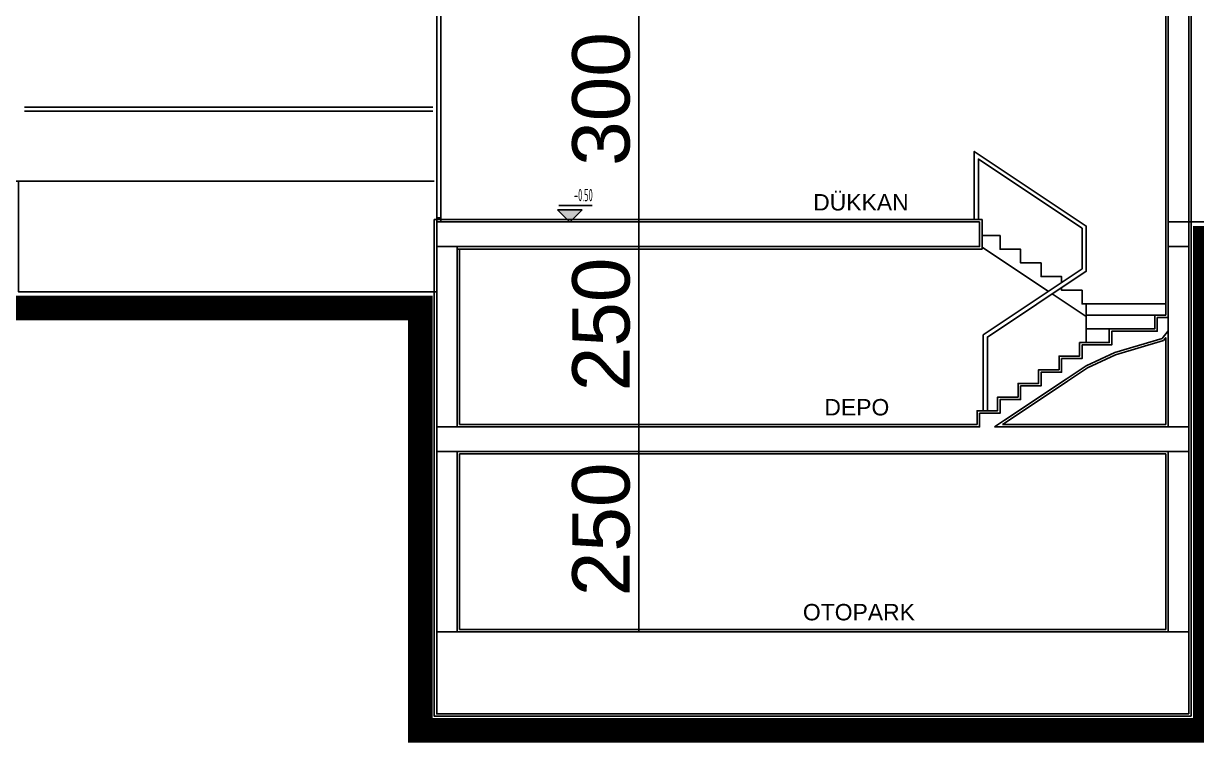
# Model space of a CAD drawing. Extents: x 41749 to 92598, y -24291 to 29432.
# Drawn here: x 44553.8 to 44911.4, y -23594.4 to -23375.1 of the extents above; entities that cross this region are included whole.
import ezdxf

# ---------------------------------------------------------------- set-up
doc = ezdxf.new("R2010")
doc.units = 0
doc.header["$MEASUREMENT"] = 0
doc.header["$PDMODE"] = 3
doc.layers.get('0').update_dxf_attribs({"linetype": 'CONTINUOUS'})
doc.layers.get('Defpoints').update_dxf_attribs({"linetype": 'CONTINUOUS'})
for name, color, linetype in [('ADAKENARI', 7, 'CONTINUOUS'), ('OLÇÜ', 3, 'CONTINUOUS'), ('SıVA', 7, 'CONTINUOUS')]:
    doc.layers.add(name, color=color, linetype=linetype)
doc.styles.add('mahal', font='arial.ttf', dxfattribs={"height": 70})
doc.styles.add('OLCU', font='isocpeur.ttf', dxfattribs={"width": 0.59})
doc.dimstyles.get("Standard").update_dxf_attribs({"dimtxt": 0.18, "dimasz": 0.18, "dimexe": 20, "dimexo": 0, "dimgap": 10, "dimtad": 1, "dimdec": 4, "dimrnd": 0.5, "dimdsep": 46, "dimtxsty": 'OLCU', "dimblk1": 'DOT', "dimblk2": 'DOT', "dimsah": 1, "dimcen": 0.09, "dimclrt": 4, "dimadec": 0, "dimazin": 0, "dimtfac": 1, "dimtdec": 4, "dimtix": 1, "dimtmove": 2, "dimatfit": 3, "dimfxl": 0, "dimtolj": 1, "dimtzin": 0, "dimarcsym": 0})

# ---------------------------------------------------------------- blocks, each defined once
blk = doc.blocks.new('DOT')
at = {"color": 0, "linetype": 'ByBlock'}
blk.add_line((-0.5, 0), (-1, 0), dxfattribs=at)
at = {"color": 0, "linetype": 'ByBlock', "const_width": 0.5}
blk.add_lwpolyline([(-0.25, 0, 1), (0.25, 0, 1)], format="xyb", close=True, dxfattribs=at)
blk = doc.blocks.new('*D2910')
at = {"layer": 'Defpoints', "color": 0, "ltscale": 0.5, "transparency": 16777216}
for p in [(36226.1, -21346.4), (36126.4, -21646.4), (36226.1, -21646.4)]:
    blk.add_point(p, dxfattribs=at)
at = {"layer": 'OLÇÜ', "color": 0, "lineweight": -2, "ltscale": 0.5, "transparency": 16777216}
for p, q in [((36176.4, -21346.4), (36106.4, -21346.4)), ((36126.4, -21346.6), (36126.4, -21646.3)), ((36176.4, -21646.4), (36106.4, -21646.4))]:
    blk.add_line(p, q, dxfattribs=at)
at = {"layer": 'OLÇÜ', "color": 0, "lineweight": -2, "ltscale": 0.5, "transparency": 16777216, "xscale": 0.18, "yscale": 0.18, "zscale": 0.18}
for p, rotation in [((36126.4, -21346.4), 90), ((36126.4, -21646.4), 270)]:
    blk.add_blockref('DOT', p, dxfattribs=dict(at, rotation=rotation))
at = {"layer": 'OLÇÜ', "color": 4, "ltscale": 0.5, "transparency": 16777216, "insert": (36080.7, -21496.4), "char_height": 70, "attachment_point": 5, "rotation": 90, "style": 'mahal'}
blk.add_mtext('\\A1;300', dxfattribs=at)
blk = doc.blocks.new('*D2911')
at = {"layer": 'Defpoints', "color": 0, "ltscale": 0.5, "transparency": 16777216}
for p in [(36226.1, -21646.4), (36126.4, -21896.4), (36226.1, -21896.4)]:
    blk.add_point(p, dxfattribs=at)
at = {"layer": 'OLÇÜ', "color": 0, "lineweight": -2, "ltscale": 0.5, "transparency": 16777216}
for p, q in [((36176.4, -21646.4), (36106.4, -21646.4)), ((36126.4, -21646.6), (36126.4, -21896.3)), ((36176.4, -21896.4), (36106.4, -21896.4))]:
    blk.add_line(p, q, dxfattribs=at)
at = {"layer": 'OLÇÜ', "color": 0, "lineweight": -2, "ltscale": 0.5, "transparency": 16777216, "xscale": 0.18, "yscale": 0.18, "zscale": 0.18}
for p, rotation in [((36126.4, -21646.4), 90), ((36126.4, -21896.4), 270)]:
    blk.add_blockref('DOT', p, dxfattribs=dict(at, rotation=rotation))
at = {"layer": 'OLÇÜ', "color": 4, "ltscale": 0.5, "transparency": 16777216, "insert": (36080.7, -21771.4), "char_height": 70, "attachment_point": 5, "rotation": 90, "style": 'mahal'}
blk.add_mtext('\\A1;250', dxfattribs=at)
blk = doc.blocks.new('*D2912')
at = {"layer": 'Defpoints', "color": 0, "ltscale": 0.5, "transparency": 16777216}
for p in [(36226.1, -21896.4), (36126.4, -22146.4), (36216.7, -22146.4)]:
    blk.add_point(p, dxfattribs=at)
at = {"layer": 'OLÇÜ', "color": 0, "lineweight": -2, "ltscale": 0.5, "transparency": 16777216}
for p, q in [((36176.4, -21896.4), (36106.4, -21896.4)), ((36126.4, -21896.6), (36126.4, -22146.3)), ((36176.4, -22146.4), (36106.4, -22146.4))]:
    blk.add_line(p, q, dxfattribs=at)
at = {"layer": 'OLÇÜ', "color": 0, "lineweight": -2, "ltscale": 0.5, "transparency": 16777216, "xscale": 0.18, "yscale": 0.18, "zscale": 0.18}
for p, rotation in [((36126.4, -21896.4), 90), ((36126.4, -22146.4), 270)]:
    blk.add_blockref('DOT', p, dxfattribs=dict(at, rotation=rotation))
at = {"layer": 'OLÇÜ', "color": 4, "ltscale": 0.5, "transparency": 16777216, "insert": (36080.7, -22021.4), "char_height": 70, "attachment_point": 5, "rotation": 90, "style": 'mahal'}
blk.add_mtext('\\A1;250', dxfattribs=at)
blk = doc.blocks.new('cv')
at = {"layer": 'SıVA', "linetype": 'ByBlock', "ltscale": 1.5}
blk.add_hatch(color=256, dxfattribs=at).paths.add_polyline_path([(36027.22419, -21631.44332), (36042.22419, -21646.44332), (36057.22419, -21631.44332)])
at = {"layer": 'SıVA'}
for p, q in [((36799.9211, -21308.27073), (36799.92108, -21643.44009)), ((35879.92109, -21646.44009), (35879.9211, -21376.44007)), ((35884.92109, -21646.44009), (35884.9211, -21376.44007)), ((36768.92109, -21379.44009), (36768.92109, -21643.44009)), ((36771.92109, -21376.44009), (36771.92109, -21646.44009)), ((36796.92119, -21376.44009), (36796.92104, -21646.44009)), ((36796.92109, -21376.44009), (36796.92109, -21646.44009)), ((35377.2445, -21506.44009), (35875.13683, -21506.44009)), ((35377.2445, -21511.44009), (35875.13683, -21511.44009)), ((36799.9211, -21558.27073), (36799.92108, -21893.44009)), ((36029.01867, -21626.44039), (36069.40127, -21626.44039)), ((36768.92109, -21618.54829), (36768.92109, -21760.10676)), ((36042.22419, -21646.44332), (36027.22419, -21631.44332)), ((36027.22419, -21631.44332), (36057.22419, -21631.44332)), ((36042.22419, -21646.44332), (36057.22419, -21631.44332)), ((35876.92109, -21646.44009), (35876.92109, -21669.4401)), ((35879.92109, -21646.44009), (35879.92109, -21676.44009)), ((36303.92108, -21643.44009), (35904.92102, -21643.44009)), ((36771.92109, -21646.44009), (36771.92109, -21676.44009)), ((36796.92109, -21646.44009), (36796.92109, -21676.44009)), ((35876.92109, -21669.4401), (35876.92109, -21669.44005)), ((35876.92109, -21669.44005), (35876.92109, -21907.94009)), ((35879.92109, -21676.44009), (35879.92109, -21896.44009)), ((35904.92117, -21676.44009), (35904.92104, -21896.44009)), ((35904.92108, -21679.44009), (36494.89046, -21679.44009)), ((35904.92109, -21676.44009), (35904.92109, -21896.44009)), ((35907.9211, -21679.44009), (36494.89046, -21679.44009)), ((36219.23391, -21679.44009), (36541.92109, -21679.44009)), ((36625.90027, -21731.11138), (36544.92109, -21677.12526)), ((36771.92109, -21676.44009), (36771.92109, -21896.44009)), ((36796.92116, -21676.44009), (36796.92104, -21896.44009)), ((36796.92109, -21676.44009), (36796.92109, -21896.44009)), ((36671.92109, -21761.79193), (36630.40721, -21734.11601)), ((36666.92109, -21746.44009), (36768.92109, -21746.44009)), ((36671.92109, -21793.44009), (36671.92109, -21746.44009)), ((36672.19678, -21760.10676), (36768.92109, -21760.10676)), ((36771.92109, -21779.05819), (36771.92109, -21763.10676)), ((36672.19678, -21776.77342), (36755.51021, -21776.77342)), ((36799.9211, -21808.27073), (36799.92108, -22249.44009)), ((36303.92108, -21893.44009), (35907.92109, -21893.44009)), ((36303.92108, -21893.44009), (35907.92109, -21893.44009)), ((36538.92109, -21893.44009), (36234.23386, -21893.44009)), ((36768.92109, -21893.44009), (36569.85717, -21893.44009)), ((36796.92109, -21896.44009), (36796.92109, -21926.44009)), ((35876.92109, -21919.44005), (35876.92109, -22157.94009)), ((35879.92109, -21926.44009), (35879.92109, -22146.44009)), ((35904.92117, -21926.44009), (35904.92104, -22146.44009)), ((35904.92109, -21926.44009), (35904.92109, -22146.44009)), ((36771.92109, -21926.44009), (36771.92109, -22146.44009)), ((36796.92116, -21926.44009), (36796.92104, -22146.44009)), ((36796.92109, -21926.44009), (36796.92109, -22146.44009)), ((36796.92109, -21926.44009), (36796.92109, -22146.44009)), ((35904.92108, -21929.44009), (35904.92117, -21929.44009)), ((35907.9211, -21929.44009), (36494.89046, -21929.44009)), ((36219.23391, -21929.44009), (36768.92109, -21929.44009)), ((36768.92109, -21929.44009), (36768.92109, -22143.44009)), ((36303.92108, -22143.44009), (35907.92109, -22143.44009)), ((36768.92109, -22143.44009), (35907.92109, -22143.44009)), ((35904.92108, -22249.44009), (36494.89046, -22249.44009)), ((36219.23391, -22249.44009), (36799.92108, -22249.44009))]:
    blk.add_line(p, q, dxfattribs=at)
at = {"layer": 'SıVA', "ltscale": 0.3}
for p, q in [((35369.9211, -21596.44078), (35876.92103, -21596.44079)), ((35369.9211, -21731.44078), (35876.92103, -21731.44079))]:
    blk.add_line(p, q, dxfattribs=at)
at = {"layer": 'SıVA'}
for points in [[(36535.41328, -21643.44009), (36535.41328, -21560.43488), (36671.92109, -21651.44009), (36671.92109, -21706.44009), (36551.42109, -21786.77342), (36551.42109, -21876.77342)], [(36540.41328, -21643.44009), (36540.41328, -21569.77747), (36666.92109, -21654.11601), (36666.92109, -21703.76417), (36546.42109, -21784.0975), (36546.42109, -21876.77342)], [(34773.08265, -21596.44078), (35369.9211, -21596.44078), (35369.9211, -21731.44078), (35879.9211, -21731.44079), (35879.92109, -22246.44009)], [(36303.92108, -21643.44009), (35876.92109, -21643.44009), (35876.92109, -21669.4401), (35876.92101, -21669.44001)], [(35876.92109, -21646.44009), (35876.92109, -21669.4401), (35876.92101, -21669.44001)], [(35876.92109, -21646.44009), (35876.92109, -21669.4401), (35876.92101, -21669.44001)], [(35876.92109, -21646.44009), (35876.92109, -21669.4401), (35876.92109, -21669.44005), (35876.92109, -21679.44009)], [(35876.92109, -21646.44009), (35876.92109, -21669.4401), (35876.92109, -21669.44005), (35876.92109, -21679.44009)], [(35879.92109, -21646.44009), (35879.92109, -21666.44009), (35879.92101, -21666.44)], [(35879.92109, -21646.44009), (35879.92109, -21666.44009), (35879.92101, -21666.44)], [(35879.92101, -21666.44), (35879.92109, -21666.44009), (35879.92109, -21646.44009), (36541.92109, -21646.44009)], [(35879.92109, -21646.44009), (36541.92109, -21646.44009)], [(35879.92109, -21646.44009), (35879.92109, -21666.44009), (35879.92109, -21666.44004)], [(35879.92109, -21646.44009), (36541.92109, -21646.44009)], [(35879.92109, -21646.44009), (36541.92109, -21646.44009)], [(35879.92109, -21646.44009), (36541.92109, -21646.44009)], [(35879.92109, -21646.44009), (35879.92109, -21666.44009), (35879.92109, -21666.44004)], [(35879.92109, -21646.44009), (36541.92109, -21646.44009)], [(35879.92109, -21646.44009), (35879.92109, -21666.44009), (35879.92109, -21666.44004)], [(35879.92109, -21666.44004), (35879.92109, -21676.44009), (36541.92109, -21676.44009), (36541.92109, -21646.44009)], [(35907.92109, -21893.44009), (35907.9211, -21679.44009), (36544.92109, -21679.44009), (36544.92109, -21643.44009), (36234.23386, -21643.44009)], [(36771.92109, -21646.44009), (36796.92109, -21646.44009)], [(36771.92109, -21646.44009), (36796.92109, -21646.44009)], [(36771.92109, -21646.44009), (36796.92109, -21646.44009)], [(36771.92109, -21646.44009), (36796.92109, -21646.44009)], [(36771.92109, -21646.44009), (36796.92109, -21646.44009)], [(36771.92109, -21646.44009), (36796.92109, -21646.44009)], [(37667.30381, -21646.44077), (36796.92104, -21646.44079), (36796.92104, -21646.44077), (36796.92104, -21646.44077)], [(35879.92109, -21666.44004), (35879.92109, -21676.44009), (36541.92109, -21676.44009)], [(36544.92109, -21663.10676), (36544.92109, -21663.10676), (36544.92109, -21663.10676), (36566.92109, -21663.10676), (36566.92109, -21679.77342), (36591.92109, -21679.77342), (36591.92109, -21696.44009), (36616.92109, -21696.44009), (36616.92109, -21713.10676), (36641.92109, -21713.10676), (36641.92109, -21720.43084)], [(36771.92109, -21676.44009), (36796.92109, -21676.44009)], [(36771.92109, -21676.44009), (36796.92109, -21676.44009)], [(36641.92109, -21726.44009), (36641.92109, -21729.77342), (36666.92109, -21729.77342), (36666.92109, -21746.44009), (36671.92109, -21746.44009), (36671.92109, -21793.44009)], [(36534.27598, -21893.44009), (36538.92109, -21893.44009), (36538.92109, -21876.77342), (36563.92109, -21876.77342), (36563.92109, -21860.10676), (36588.92109, -21860.10676), (36588.92109, -21843.44009), (36613.92109, -21843.44009), (36613.92109, -21826.77342), (36638.92109, -21826.77342), (36638.92109, -21810.10676), (36663.92109, -21810.10676), (36663.92109, -21793.44009), (36700.09494, -21793.44009), (36700.09494, -21776.77342), (36755.51021, -21776.77342), (36755.51021, -21760.10676), (36768.92109, -21760.10676)], [(36534.27598, -21896.44009), (36541.92109, -21896.44009), (36541.92109, -21879.77342), (36566.92109, -21879.77342), (36566.92109, -21863.10676), (36591.92109, -21863.10676), (36591.92109, -21846.44009), (36616.92109, -21846.44009), (36616.92109, -21829.77342), (36641.92109, -21829.77342), (36641.92109, -21813.10676), (36666.92109, -21813.10676), (36666.92109, -21796.44009), (36703.09494, -21796.44009), (36703.09494, -21779.77342), (36758.51021, -21779.77342), (36758.51021, -21763.10676), (36771.92109, -21763.10676)], [(36559.94884, -21896.44009), (36572.46809, -21888.09393), (36597.46809, -21871.42726), (36622.46809, -21854.76059), (36647.46809, -21838.09393), (36671.8167, -21821.86152), (36706.64457, -21805.81499), (36764.35826, -21788.45706), (36771.92109, -21779.05819)], [(36569.85717, -21893.44009), (36574.13219, -21890.59008), (36599.13219, -21873.92341), (36624.13219, -21857.25674), (36649.13219, -21840.59008), (36673.28539, -21824.48794), (36707.70946, -21808.62747), (36766.11268, -21791.06215), (36768.92109, -21787.57194), (36768.92109, -21893.44009)], [(35876.92109, -21896.44009), (35876.92109, -21919.4401), (35876.92101, -21919.44001)], [(35876.92109, -21896.44009), (35876.92109, -21919.4401), (35876.92101, -21919.44001)], [(35876.92109, -21896.44009), (35876.92109, -21919.4401), (35876.92109, -21919.44005), (35876.92109, -21929.44009)], [(35876.92109, -21896.44009), (35876.92109, -21919.4401), (35876.92109, -21919.44005), (35876.92109, -21929.44009)], [(35876.92109, -21896.44009), (35876.92109, -21919.4401), (35876.92109, -21919.44005), (35876.92109, -21929.44009), (35876.92109, -21929.44009)], [(35879.92109, -21896.44009), (35879.92109, -21916.44009), (35879.92101, -21916.44)], [(35879.92109, -21896.44009), (35879.92109, -21916.44009), (35879.92101, -21916.44)], [(35879.92101, -21916.44), (35879.92109, -21916.44009), (35879.92109, -21896.44009), (36541.92109, -21896.44009)], [(35879.92109, -21896.44009), (36541.92109, -21896.44009)], [(35879.92109, -21896.44009), (35879.92109, -21916.44009), (35879.92109, -21916.44004)], [(35879.92109, -21896.44009), (36541.92109, -21896.44009)], [(35879.92109, -21896.44009), (36541.92109, -21896.44009)], [(35879.92109, -21896.44009), (36541.92109, -21896.44009)], [(35879.92109, -21896.44009), (35879.92109, -21916.44009), (35879.92109, -21916.44004)], [(35879.92109, -21896.44009), (36541.92109, -21896.44009)], [(35879.92109, -21896.44009), (35879.92109, -21916.44009), (35879.92109, -21916.44004)], [(36538.92109, -21893.44009), (36234.23386, -21893.44009)], [(36559.94884, -21896.44009), (36796.92109, -21896.44009)], [(36559.94884, -21896.44009), (36796.92109, -21896.44009)], [(36559.94884, -21896.44009), (36796.92109, -21896.44009)], [(36559.94884, -21896.44009), (36796.92109, -21896.44009)], [(36559.94884, -21896.44009), (36796.92109, -21896.44009)], [(36559.94884, -21896.44009), (36796.92109, -21896.44009)], [(35879.92109, -21916.44004), (35879.92109, -21926.44009), (36796.92109, -21926.44009)], [(35879.92109, -21916.44004), (35879.92109, -21926.44009), (36796.92109, -21926.44009)], [(35904.92108, -21929.44009), (35904.92117, -21929.44009)], [(35907.92109, -22143.44009), (35907.9211, -21929.44009), (36544.92109, -21929.44009)], [(35907.9211, -21929.44009), (36494.89046, -21929.44009)], [(35876.92109, -22146.44009), (35876.92109, -22239.4401), (35876.92109, -22239.44005), (35876.92109, -22249.44009), (36494.89046, -22249.44009)], [(35879.92101, -22166.44), (35879.92109, -22166.44009), (35879.92109, -22146.44009), (36796.92109, -22146.44009), (36796.92109, -22246.44009)], [(35879.92109, -22146.44009), (36771.92109, -22146.44009)], [(35879.92109, -22146.44009), (36771.92109, -22146.44009)], [(35879.92109, -22146.44009), (36771.92109, -22146.44009)], [(35879.92109, -22146.44009), (36771.92109, -22146.44009)], [(35879.92109, -22146.44009), (36771.92109, -22146.44009)], [(35879.92109, -22166.44004), (35879.92109, -22246.44009), (36796.92109, -22246.44009)], [(35879.92109, -22166.44004), (35879.92109, -22246.44009), (36796.92109, -22246.44009)]]:
    blk.add_lwpolyline(points, dxfattribs=at)
at = {"layer": 'SıVA', "const_width": 30}
for points in [[(35859.92109, -21751.44078), (35349.9211, -21751.44078), (35349.9211, -21616.44078), (34773.08265, -21616.44078)], [(35349.9211, -21751.44078), (35859.92109, -21751.44078), (35859.92109, -22266.44009), (36816.92109, -22266.44009), (36816.92109, -21666.44079), (37666.80548, -21666.44079)]]:
    blk.add_lwpolyline(points, dxfattribs=at)
at = {"layer": 'SıVA'}
for points in [[(35884.92109, -21646.44009), (35884.92109, -21641.44009), (35879.92109, -21641.44009), (35879.92109, -21646.44009), (35884.92109, -21646.44009)], [(36796.92109, -21646.44009), (36771.92109, -21646.44009), (36771.92109, -21676.44009), (36796.92109, -21676.44009)]]:
    blk.add_lwpolyline(points, close=True, dxfattribs=at)
at = {"layer": 'SıVA', "style": 'OLCU', "width": 0.5}
blk.add_text('-0.50', height=15, dxfattribs=at).set_placement((36047.22218, -21621.15234))
at = {"layer": 'SıVA', "char_height": 20, "width": 318.296, "attachment_point": 5, "style": 'mahal'}
for s, insert in [('DÜKKAN', (36397.20865, -21622.51666)), ('DEPO', (36392.22153, -21872.51666)), ('OTOPARK', (36394.75585, -22122.51666))]:
    blk.add_mtext(s, dxfattribs=dict(at, insert=insert))
at = {"layer": 'OLÇÜ', "ltscale": 0.5}
for base, p1, p2, picture, middle in [((36126.42997, -21646.44009), (36226.10697, -21346.44009), (36226.10697, -21646.44009), '*D2910', (36080.66598, -21496.44009)), ((36126.42997, -21896.44009), (36226.10697, -21646.44009), (36226.10697, -21896.44009), '*D2911', (36080.68986, -21771.44009)), ((36126.42997, -22146.44009), (36226.10697, -21896.44009), (36216.69661, -22146.44009), '*D2912', (36080.68986, -22021.44009))]:
    dim = blk.add_linear_dim(base=base, p1=p1, p2=p2, angle=90, dimstyle='Standard', override={"dimscale": 1, "dimtxsty": 'mahal', "dimfxl": 50, "dimfxlon": 1}, dxfattribs=at)
    dim.commit()
    dim.dimension.update_dxf_attribs({"geometry": picture, "text_midpoint": middle})

msp = doc.modelspace()

# ---------------------------------------------------------------- block references
at = {"layer": 'ADAKENARI', "xscale": 0.25, "yscale": 0.25, "zscale": 0.25}
msp.add_blockref('cv', (35709.76185, -18024.07549), dxfattribs=at)

doc.saveas('drawing.dxf')
